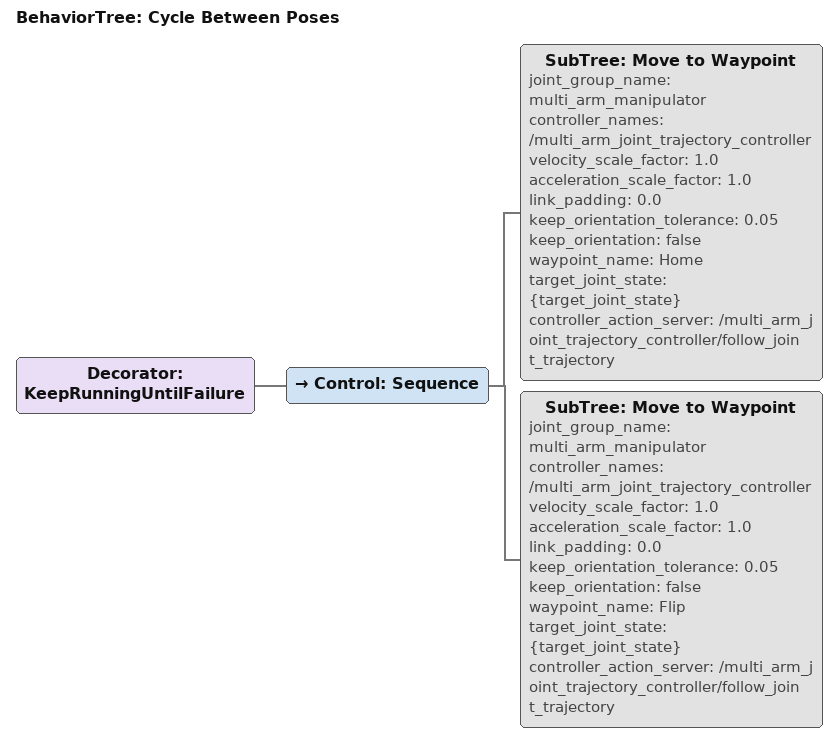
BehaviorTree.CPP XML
<?xml version='1.0' encoding='utf-8'?>
<root BTCPP_format="4" main_tree_to_execute="Cycle Between Poses">
  <BehaviorTree ID="Cycle Between Poses" _description="Simple example objective for multi arm motions. Two arms are moved to different waypoints." _hardcoded="false">
    <Decorator ID="KeepRunningUntilFailure">
      <Control ID="Sequence">
        <SubTree ID="Move to Waypoint" joint_group_name="multi_arm_manipulator" controller_names="/multi_arm_joint_trajectory_controller" velocity_scale_factor="1.0" acceleration_scale_factor="1.0" link_padding="0.0" keep_orientation_tolerance="0.05" keep_orientation="false" waypoint_name="Home" target_joint_state="{target_joint_state}" controller_action_server="/multi_arm_joint_trajectory_controller/follow_joint_trajectory"/>
        <SubTree ID="Move to Waypoint" joint_group_name="multi_arm_manipulator" controller_names="/multi_arm_joint_trajectory_controller" velocity_scale_factor="1.0" acceleration_scale_factor="1.0" link_padding="0.0" keep_orientation_tolerance="0.05" keep_orientation="false" waypoint_name="Flip" target_joint_state="{target_joint_state}" controller_action_server="/multi_arm_joint_trajectory_controller/follow_joint_trajectory"/>
      </Control>
    </Decorator>
  </BehaviorTree>
</root>
